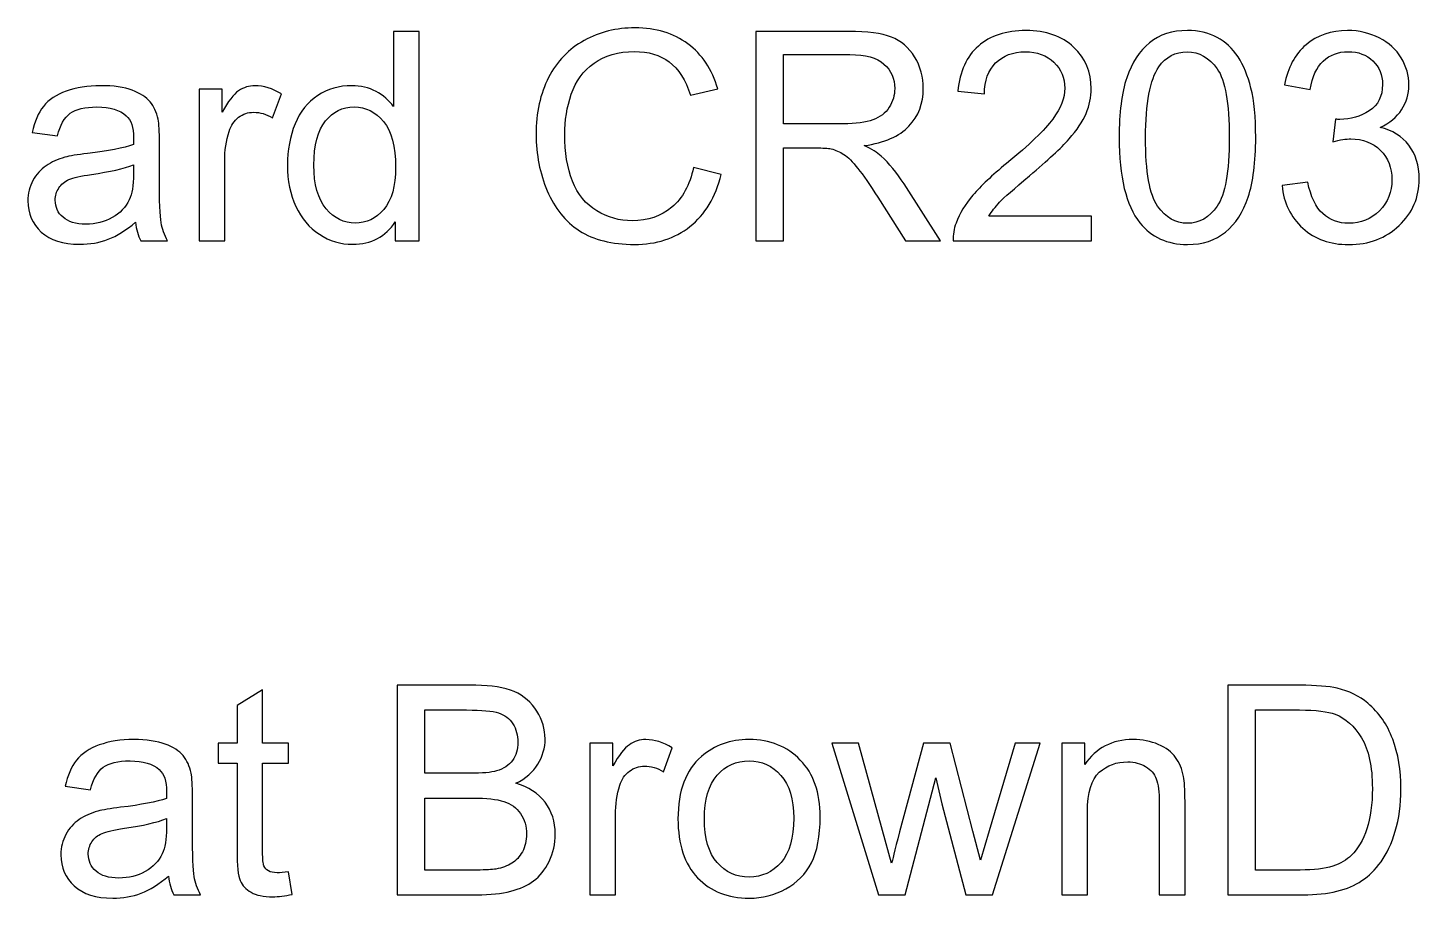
# Model space of a CAD drawing. Header units: centimetres. Extents: x -24.8 to 34.2, y -10 to 25.5.
# Drawn here: x 2.757 to 6.783, y 5.927 to 8.445 of the extents above; entities that cross this region are included whole.
import ezdxf

# ---------------------------------------------------------------- set-up
doc = ezdxf.new("R2010")
doc.units = ezdxf.units.CM
doc.header["$MEASUREMENT"] = 0
doc.layers.add('Layer 1', color=7, linetype='Continuous')

msp = doc.modelspace()

# ---------------------------------------------------------------- linework, layer by layer
at = {"layer": 'Layer 1', "color": 250}
for points, knots in [([(3.82016, 7.82877), (3.82016, 7.82877), (3.82016, 7.88423), (3.82016, 7.88423), (3.82016, 7.88423), (3.79236, 7.84062), (3.75144, 7.81889), (3.69739, 7.81889), (3.69739, 7.81889), (3.6624, 7.81889), (3.63023, 7.82849), (3.60087, 7.84782), (3.60087, 7.84782), (3.57152, 7.86701), (3.54881, 7.89396), (3.53258, 7.92868), (3.53258, 7.92868), (3.51649, 7.96325), (3.50845, 8.0029), (3.50845, 8.04791), (3.50845, 8.04791), (3.50845, 8.09166), (3.51579, 8.13145), (3.53032, 8.16715), (3.53032, 8.16715), (3.545, 8.20285), (3.56687, 8.23023), (3.59608, 8.24914), (3.59608, 8.24914), (3.62529, 8.26819), (3.65802, 8.27778), (3.69415, 8.27778), (3.69415, 8.27778), (3.72054, 8.27778), (3.7441, 8.27214), (3.7647, 8.26099), (3.7647, 8.26099), (3.78545, 8.24984), (3.80224, 8.23531), (3.81522, 8.21739), (3.81522, 8.21739), (3.81522, 8.21739), (3.81522, 8.43484), (3.81522, 8.43484), (3.81522, 8.43484), (3.81522, 8.43484), (3.88916, 8.43484), (3.88916, 8.43484), (3.88916, 8.43484), (3.88916, 8.43484), (3.88916, 7.82877), (3.88916, 7.82877), (3.88916, 7.82877), (3.88916, 7.82877), (3.82016, 7.82877), (3.82016, 7.82877)], [0, 0, 0, 0, 0.0714286, 0.0714286, 0.0714286, 0.0714286, 0.1428571, 0.1428571, 0.1428571, 0.1428571, 0.2142857, 0.2142857, 0.2142857, 0.2142857, 0.2857143, 0.2857143, 0.2857143, 0.2857143, 0.3571429, 0.3571429, 0.3571429, 0.3571429, 0.4285714, 0.4285714, 0.4285714, 0.4285714, 0.5, 0.5, 0.5, 0.5, 0.5714286, 0.5714286, 0.5714286, 0.5714286, 0.6428571, 0.6428571, 0.6428571, 0.6428571, 0.7142857, 0.7142857, 0.7142857, 0.7142857, 0.7857143, 0.7857143, 0.7857143, 0.7857143, 0.8571429, 0.8571429, 0.8571429, 0.8571429, 0.9285714, 0.9285714, 0.9285714, 0.9285714, 1, 1, 1, 1]), ([(4.68332, 8.04128), (4.68332, 8.04128), (4.76362, 8.02096), (4.76362, 8.02096), (4.76362, 8.02096), (4.74682, 7.9552), (4.71649, 7.90497), (4.67288, 7.87026), (4.67288, 7.87026), (4.62914, 7.83568), (4.5758, 7.81847), (4.51258, 7.81847), (4.51258, 7.81847), (4.44725, 7.81847), (4.39419, 7.83173), (4.35327, 7.85826), (4.35327, 7.85826), (4.31235, 7.88493), (4.28116, 7.92345), (4.25985, 7.97383), (4.25985, 7.97383), (4.23855, 8.02435), (4.22782, 8.07853), (4.22782, 8.13639), (4.22782, 8.13639), (4.22782, 8.19947), (4.23982, 8.2545), (4.26395, 8.30149), (4.26395, 8.30149), (4.28808, 8.34848), (4.32237, 8.38418), (4.36696, 8.40859), (4.36696, 8.40859), (4.41141, 8.433), (4.46037, 8.44514), (4.51385, 8.44514), (4.51385, 8.44514), (4.57453, 8.44514), (4.62547, 8.42976), (4.66682, 8.39885), (4.66682, 8.39885), (4.70816, 8.36795), (4.73695, 8.32463), (4.75317, 8.26861), (4.75317, 8.26861), (4.75317, 8.26861), (4.67429, 8.24998), (4.67429, 8.24998), (4.67429, 8.24998), (4.66018, 8.29415), (4.63986, 8.32618), (4.61305, 8.34636), (4.61305, 8.34636), (4.58638, 8.36654), (4.5528, 8.37656), (4.51216, 8.37656), (4.51216, 8.37656), (4.46559, 8.37656), (4.42679, 8.36541), (4.39546, 8.34312), (4.39546, 8.34312), (4.36413, 8.32068), (4.34212, 8.29076), (4.32956, 8.25309), (4.32956, 8.25309), (4.31686, 8.21555), (4.31051, 8.17675), (4.31051, 8.13681), (4.31051, 8.13681), (4.31051, 8.08517), (4.31799, 8.04029), (4.33295, 8.00177), (4.33295, 8.00177), (4.34805, 7.96339), (4.37133, 7.9346), (4.40308, 7.91555), (4.40308, 7.91555), (4.43483, 7.8965), (4.46912, 7.88705), (4.50609, 7.88705), (4.50609, 7.88705), (4.55096, 7.88705), (4.58892, 7.90003), (4.62011, 7.92585), (4.62011, 7.92585), (4.65129, 7.95182), (4.67232, 7.99034), (4.68332, 8.04128)], [0, 0, 0, 0, 0.0454545, 0.0454545, 0.0454545, 0.0454545, 0.0909091, 0.0909091, 0.0909091, 0.0909091, 0.1363636, 0.1363636, 0.1363636, 0.1363636, 0.1818182, 0.1818182, 0.1818182, 0.1818182, 0.2272727, 0.2272727, 0.2272727, 0.2272727, 0.2727273, 0.2727273, 0.2727273, 0.2727273, 0.3181818, 0.3181818, 0.3181818, 0.3181818, 0.3636364, 0.3636364, 0.3636364, 0.3636364, 0.4090909, 0.4090909, 0.4090909, 0.4090909, 0.4545455, 0.4545455, 0.4545455, 0.4545455, 0.5, 0.5, 0.5, 0.5, 0.5454545, 0.5454545, 0.5454545, 0.5454545, 0.5909091, 0.5909091, 0.5909091, 0.5909091, 0.6363636, 0.6363636, 0.6363636, 0.6363636, 0.6818182, 0.6818182, 0.6818182, 0.6818182, 0.7272727, 0.7272727, 0.7272727, 0.7272727, 0.7727273, 0.7727273, 0.7727273, 0.7727273, 0.8181818, 0.8181818, 0.8181818, 0.8181818, 0.8636364, 0.8636364, 0.8636364, 0.8636364, 0.9090909, 0.9090909, 0.9090909, 0.9090909, 0.9545455, 0.9545455, 0.9545455, 0.9545455, 1, 1, 1, 1]), ([(4.86366, 7.82877), (4.86366, 7.82877), (4.86366, 8.43484), (4.86366, 8.43484), (4.86366, 8.43484), (4.86366, 8.43484), (5.13234, 8.43484), (5.13234, 8.43484), (5.13234, 8.43484), (5.18638, 8.43484), (5.22745, 8.42933), (5.25553, 8.41847), (5.25553, 8.41847), (5.28361, 8.4076), (5.30604, 8.38841), (5.32298, 8.3609), (5.32298, 8.3609), (5.33977, 8.33324), (5.34809, 8.30276), (5.34809, 8.26946), (5.34809, 8.26946), (5.34809, 8.22642), (5.33427, 8.19029), (5.30633, 8.1608), (5.30633, 8.1608), (5.27853, 8.13131), (5.23549, 8.11254), (5.17735, 8.1045), (5.17735, 8.1045), (5.19866, 8.09434), (5.21475, 8.08432), (5.22575, 8.0743), (5.22575, 8.0743), (5.24918, 8.05285), (5.27133, 8.0259), (5.29236, 7.99373), (5.29236, 7.99373), (5.29236, 7.99373), (5.39777, 7.82877), (5.39777, 7.82877), (5.39777, 7.82877), (5.39777, 7.82877), (5.29687, 7.82877), (5.29687, 7.82877), (5.29687, 7.82877), (5.29687, 7.82877), (5.21672, 7.95492), (5.21672, 7.95492), (5.21672, 7.95492), (5.1933, 7.99119), (5.17396, 8.01913), (5.15872, 8.03832), (5.15872, 8.03832), (5.14363, 8.05765), (5.13008, 8.0712), (5.11809, 8.07882), (5.11809, 8.07882), (5.10609, 8.08658), (5.09396, 8.09194), (5.08154, 8.09504), (5.08154, 8.09504), (5.07237, 8.09688), (5.05755, 8.09787), (5.03681, 8.09787), (5.03681, 8.09787), (5.03681, 8.09787), (4.94381, 8.09787), (4.94381, 8.09787), (4.94381, 8.09787), (4.94381, 8.09787), (4.94381, 7.82877), (4.94381, 7.82877), (4.94381, 7.82877), (4.94381, 7.82877), (4.86366, 7.82877), (4.86366, 7.82877)], [0, 0, 0, 0, 0.0526316, 0.0526316, 0.0526316, 0.0526316, 0.1052632, 0.1052632, 0.1052632, 0.1052632, 0.1578947, 0.1578947, 0.1578947, 0.1578947, 0.2105263, 0.2105263, 0.2105263, 0.2105263, 0.2631579, 0.2631579, 0.2631579, 0.2631579, 0.3157895, 0.3157895, 0.3157895, 0.3157895, 0.3684211, 0.3684211, 0.3684211, 0.3684211, 0.4210526, 0.4210526, 0.4210526, 0.4210526, 0.4736842, 0.4736842, 0.4736842, 0.4736842, 0.5263158, 0.5263158, 0.5263158, 0.5263158, 0.5789474, 0.5789474, 0.5789474, 0.5789474, 0.6315789, 0.6315789, 0.6315789, 0.6315789, 0.6842105, 0.6842105, 0.6842105, 0.6842105, 0.7368421, 0.7368421, 0.7368421, 0.7368421, 0.7894737, 0.7894737, 0.7894737, 0.7894737, 0.8421053, 0.8421053, 0.8421053, 0.8421053, 0.8947368, 0.8947368, 0.8947368, 0.8947368, 0.9473684, 0.9473684, 0.9473684, 0.9473684, 1, 1, 1, 1]), ([(5.83478, 7.90031), (5.83478, 7.90031), (5.83478, 7.82877), (5.83478, 7.82877), (5.83478, 7.82877), (5.83478, 7.82877), (5.43417, 7.82877), (5.43417, 7.82877), (5.43417, 7.82877), (5.43361, 7.84669), (5.43643, 7.86391), (5.44278, 7.88042), (5.44278, 7.88042), (5.45294, 7.90779), (5.46931, 7.9346), (5.49174, 7.96113), (5.49174, 7.96113), (5.51432, 7.98752), (5.54678, 8.01814), (5.58911, 8.05285), (5.58911, 8.05285), (5.65501, 8.1069), (5.6996, 8.14965), (5.72274, 8.18126), (5.72274, 8.18126), (5.74588, 8.21273), (5.75746, 8.24265), (5.75746, 8.27073), (5.75746, 8.27073), (5.75746, 8.30022), (5.74687, 8.32505), (5.72585, 8.34537), (5.72585, 8.34537), (5.70468, 8.36555), (5.67716, 8.37571), (5.6433, 8.37571), (5.6433, 8.37571), (5.60746, 8.37571), (5.57881, 8.36499), (5.55736, 8.3434), (5.55736, 8.3434), (5.53577, 8.32195), (5.52491, 8.29218), (5.52462, 8.25422), (5.52462, 8.25422), (5.52462, 8.25422), (5.44814, 8.26198), (5.44814, 8.26198), (5.44814, 8.26198), (5.45336, 8.31913), (5.47312, 8.36259), (5.50727, 8.3925), (5.50727, 8.3925), (5.54142, 8.42242), (5.58742, 8.43738), (5.64499, 8.43738), (5.64499, 8.43738), (5.70313, 8.43738), (5.74913, 8.42115), (5.783, 8.38898), (5.783, 8.38898), (5.817, 8.35666), (5.83394, 8.31673), (5.83394, 8.26903), (5.83394, 8.26903), (5.83394, 8.24476), (5.829, 8.22091), (5.81898, 8.19749), (5.81898, 8.19749), (5.8091, 8.17407), (5.79259, 8.14937), (5.76959, 8.12355), (5.76959, 8.12355), (5.74659, 8.09758), (5.70835, 8.06202), (5.65487, 8.01687), (5.65487, 8.01687), (5.61028, 7.97933), (5.58163, 7.95393), (5.56893, 7.94053), (5.56893, 7.94053), (5.55623, 7.92726), (5.54579, 7.91386), (5.53746, 7.90031), (5.53746, 7.90031), (5.53746, 7.90031), (5.83478, 7.90031), (5.83478, 7.90031)], [0, 0, 0, 0, 0.0454545, 0.0454545, 0.0454545, 0.0454545, 0.0909091, 0.0909091, 0.0909091, 0.0909091, 0.1363636, 0.1363636, 0.1363636, 0.1363636, 0.1818182, 0.1818182, 0.1818182, 0.1818182, 0.2272727, 0.2272727, 0.2272727, 0.2272727, 0.2727273, 0.2727273, 0.2727273, 0.2727273, 0.3181818, 0.3181818, 0.3181818, 0.3181818, 0.3636364, 0.3636364, 0.3636364, 0.3636364, 0.4090909, 0.4090909, 0.4090909, 0.4090909, 0.4545455, 0.4545455, 0.4545455, 0.4545455, 0.5, 0.5, 0.5, 0.5, 0.5454545, 0.5454545, 0.5454545, 0.5454545, 0.5909091, 0.5909091, 0.5909091, 0.5909091, 0.6363636, 0.6363636, 0.6363636, 0.6363636, 0.6818182, 0.6818182, 0.6818182, 0.6818182, 0.7272727, 0.7272727, 0.7272727, 0.7272727, 0.7727273, 0.7727273, 0.7727273, 0.7727273, 0.8181818, 0.8181818, 0.8181818, 0.8181818, 0.8636364, 0.8636364, 0.8636364, 0.8636364, 0.9090909, 0.9090909, 0.9090909, 0.9090909, 0.9545455, 0.9545455, 0.9545455, 0.9545455, 1, 1, 1, 1]), ([(5.91451, 8.12764), (5.91451, 8.19932), (5.92184, 8.25704), (5.93666, 8.30064), (5.93666, 8.30064), (5.95134, 8.34439), (5.97335, 8.37811), (6.00242, 8.40182), (6.00242, 8.40182), (6.03149, 8.42552), (6.06803, 8.43738), (6.11206, 8.43738), (6.11206, 8.43738), (6.14466, 8.43738), (6.17316, 8.43075), (6.19771, 8.41762), (6.19771, 8.41762), (6.22227, 8.40464), (6.24245, 8.38573), (6.25853, 8.36104), (6.25853, 8.36104), (6.27448, 8.33634), (6.28704, 8.30629), (6.29607, 8.27087), (6.29607, 8.27087), (6.30524, 8.23545), (6.30976, 8.18775), (6.30976, 8.12764), (6.30976, 8.12764), (6.30976, 8.05652), (6.30242, 7.99923), (6.28788, 7.95549), (6.28788, 7.95549), (6.27321, 7.91174), (6.25134, 7.87802), (6.22227, 7.85417), (6.22227, 7.85417), (6.1932, 7.83032), (6.15651, 7.81847), (6.11206, 7.81847), (6.11206, 7.81847), (6.05364, 7.81847), (6.00778, 7.83935), (5.97448, 7.88126), (5.97448, 7.88126), (5.93454, 7.93164), (5.91451, 8.01391), (5.91451, 8.12764)], [0, 0, 0, 0, 0.0833333, 0.0833333, 0.0833333, 0.0833333, 0.1666667, 0.1666667, 0.1666667, 0.1666667, 0.25, 0.25, 0.25, 0.25, 0.3333333, 0.3333333, 0.3333333, 0.3333333, 0.4166667, 0.4166667, 0.4166667, 0.4166667, 0.5, 0.5, 0.5, 0.5, 0.5833333, 0.5833333, 0.5833333, 0.5833333, 0.6666667, 0.6666667, 0.6666667, 0.6666667, 0.75, 0.75, 0.75, 0.75, 0.8333333, 0.8333333, 0.8333333, 0.8333333, 0.9166667, 0.9166667, 0.9166667, 0.9166667, 1, 1, 1, 1]), ([(6.38581, 7.98879), (6.38581, 7.98879), (6.46017, 7.99867), (6.46017, 7.99867), (6.46017, 7.99867), (6.46878, 7.95647), (6.48332, 7.92614), (6.50378, 7.90751), (6.50378, 7.90751), (6.52438, 7.88888), (6.54936, 7.87957), (6.57885, 7.87957), (6.57885, 7.87957), (6.61384, 7.87957), (6.64348, 7.89171), (6.66761, 7.91598), (6.66761, 7.91598), (6.6916, 7.94025), (6.70373, 7.9703), (6.70373, 8.00615), (6.70373, 8.00615), (6.70373, 8.04029), (6.69258, 8.06852), (6.67029, 8.09067), (6.67029, 8.09067), (6.64785, 8.11282), (6.61949, 8.12397), (6.58506, 8.12397), (6.58506, 8.12397), (6.57095, 8.12397), (6.55345, 8.12115), (6.53256, 8.11565), (6.53256, 8.11565), (6.53256, 8.11565), (6.54089, 8.18098), (6.54089, 8.18098), (6.54089, 8.18098), (6.54583, 8.18042), (6.54978, 8.18013), (6.55288, 8.18013), (6.55288, 8.18013), (6.58449, 8.18013), (6.613, 8.18846), (6.6384, 8.20497), (6.6384, 8.20497), (6.6638, 8.22148), (6.6765, 8.24702), (6.6765, 8.28145), (6.6765, 8.28145), (6.6765, 8.30869), (6.66718, 8.3314), (6.6487, 8.34918), (6.6487, 8.34918), (6.63021, 8.3671), (6.60636, 8.37614), (6.57715, 8.37614), (6.57715, 8.37614), (6.54823, 8.37614), (6.5241, 8.36696), (6.50491, 8.3489), (6.50491, 8.3489), (6.48557, 8.3307), (6.47316, 8.30332), (6.46765, 8.26692), (6.46765, 8.26692), (6.46765, 8.26692), (6.39329, 8.28018), (6.39329, 8.28018), (6.39329, 8.28018), (6.40232, 8.33013), (6.42306, 8.3688), (6.45524, 8.39617), (6.45524, 8.39617), (6.48755, 8.42355), (6.52763, 8.43738), (6.5756, 8.43738), (6.5756, 8.43738), (6.60862, 8.43738), (6.6391, 8.43018), (6.6669, 8.41607), (6.6669, 8.41607), (6.6947, 8.40182), (6.71601, 8.38249), (6.73082, 8.35793), (6.73082, 8.35793), (6.7455, 8.33338), (6.75298, 8.30742), (6.75298, 8.27976), (6.75298, 8.27976), (6.75298, 8.25365), (6.74592, 8.2298), (6.73181, 8.20821), (6.73181, 8.20821), (6.7177, 8.18677), (6.69696, 8.16969), (6.66944, 8.15699), (6.66944, 8.15699), (6.70528, 8.14881), (6.73308, 8.13159), (6.75298, 8.10549), (6.75298, 8.10549), (6.77273, 8.07952), (6.78261, 8.04693), (6.78261, 8.00784), (6.78261, 8.00784), (6.78261, 7.95492), (6.76342, 7.91005), (6.72476, 7.87322), (6.72476, 7.87322), (6.68623, 7.83639), (6.63741, 7.81805), (6.57842, 7.81805), (6.57842, 7.81805), (6.52523, 7.81805), (6.48106, 7.83385), (6.44592, 7.8656), (6.44592, 7.8656), (6.41079, 7.89721), (6.39075, 7.93827), (6.38581, 7.98879)], [0, 0, 0, 0, 0.0333333, 0.0333333, 0.0333333, 0.0333333, 0.0666667, 0.0666667, 0.0666667, 0.0666667, 0.1, 0.1, 0.1, 0.1, 0.1333333, 0.1333333, 0.1333333, 0.1333333, 0.1666667, 0.1666667, 0.1666667, 0.1666667, 0.2, 0.2, 0.2, 0.2, 0.2333333, 0.2333333, 0.2333333, 0.2333333, 0.2666667, 0.2666667, 0.2666667, 0.2666667, 0.3, 0.3, 0.3, 0.3, 0.3333333, 0.3333333, 0.3333333, 0.3333333, 0.3666667, 0.3666667, 0.3666667, 0.3666667, 0.4, 0.4, 0.4, 0.4, 0.4333333, 0.4333333, 0.4333333, 0.4333333, 0.4666667, 0.4666667, 0.4666667, 0.4666667, 0.5, 0.5, 0.5, 0.5, 0.5333333, 0.5333333, 0.5333333, 0.5333333, 0.5666667, 0.5666667, 0.5666667, 0.5666667, 0.6, 0.6, 0.6, 0.6, 0.6333333, 0.6333333, 0.6333333, 0.6333333, 0.6666667, 0.6666667, 0.6666667, 0.6666667, 0.7, 0.7, 0.7, 0.7, 0.7333333, 0.7333333, 0.7333333, 0.7333333, 0.7666667, 0.7666667, 0.7666667, 0.7666667, 0.8, 0.8, 0.8, 0.8, 0.8333333, 0.8333333, 0.8333333, 0.8333333, 0.8666667, 0.8666667, 0.8666667, 0.8666667, 0.9, 0.9, 0.9, 0.9, 0.9333333, 0.9333333, 0.9333333, 0.9333333, 0.9666667, 0.9666667, 0.9666667, 0.9666667, 1, 1, 1, 1]), ([(5.99099, 8.12764), (5.99099, 8.02816), (6.0027, 7.96198), (6.02598, 7.92896), (6.02598, 7.92896), (6.04927, 7.89608), (6.07791, 7.87957), (6.11206, 7.87957), (6.11206, 7.87957), (6.14635, 7.87957), (6.175, 7.89622), (6.19828, 7.92924), (6.19828, 7.92924), (6.22156, 7.96226), (6.23327, 8.02844), (6.23327, 8.12764), (6.23327, 8.12764), (6.23327, 8.22741), (6.22156, 8.29373), (6.19828, 8.32646), (6.19828, 8.32646), (6.175, 8.35934), (6.14607, 8.37571), (6.11135, 8.37571), (6.11135, 8.37571), (6.07707, 8.37571), (6.04983, 8.36118), (6.02937, 8.33225), (6.02937, 8.33225), (6.00383, 8.29542), (5.99099, 8.22712), (5.99099, 8.12764)], [0, 0, 0, 0, 0.125, 0.125, 0.125, 0.125, 0.25, 0.25, 0.25, 0.25, 0.375, 0.375, 0.375, 0.375, 0.5, 0.5, 0.5, 0.5, 0.625, 0.625, 0.625, 0.625, 0.75, 0.75, 0.75, 0.75, 0.875, 0.875, 0.875, 0.875, 1, 1, 1, 1]), ([(4.94381, 8.16729), (4.94381, 8.16729), (5.11625, 8.16729), (5.11625, 8.16729), (5.11625, 8.16729), (5.1528, 8.16729), (5.18158, 8.1711), (5.20219, 8.17872), (5.20219, 8.17872), (5.22293, 8.18634), (5.23859, 8.19848), (5.24932, 8.21513), (5.24932, 8.21513), (5.26004, 8.23178), (5.2654, 8.24984), (5.2654, 8.26946), (5.2654, 8.26946), (5.2654, 8.2981), (5.2551, 8.32167), (5.23422, 8.34015), (5.23422, 8.34015), (5.21348, 8.35864), (5.1806, 8.36781), (5.13558, 8.36781), (5.13558, 8.36781), (5.13558, 8.36781), (4.94381, 8.36781), (4.94381, 8.36781), (4.94381, 8.36781), (4.94381, 8.36781), (4.94381, 8.16729), (4.94381, 8.16729)], [0, 0, 0, 0, 0.125, 0.125, 0.125, 0.125, 0.25, 0.25, 0.25, 0.25, 0.375, 0.375, 0.375, 0.375, 0.5, 0.5, 0.5, 0.5, 0.625, 0.625, 0.625, 0.625, 0.75, 0.75, 0.75, 0.75, 0.875, 0.875, 0.875, 0.875, 1, 1, 1, 1]), ([(3.06903, 7.88296), (3.04138, 7.85953), (3.01485, 7.84302), (2.98945, 7.83329), (2.98945, 7.83329), (2.96391, 7.82369), (2.93653, 7.81889), (2.90732, 7.81889), (2.90732, 7.81889), (2.85906, 7.81889), (2.82209, 7.8306), (2.79613, 7.85417), (2.79613, 7.85417), (2.7703, 7.87774), (2.75732, 7.90793), (2.75732, 7.94448), (2.75732, 7.94448), (2.75732, 7.96607), (2.76212, 7.98568), (2.772, 8.00346), (2.772, 8.00346), (2.78173, 8.02124), (2.79457, 8.0355), (2.81038, 8.04622), (2.81038, 8.04622), (2.82632, 8.05694), (2.8441, 8.06513), (2.864, 8.07063), (2.864, 8.07063), (2.87853, 8.07444), (2.90055, 8.07825), (2.93004, 8.08178), (2.93004, 8.08178), (2.99015, 8.08898), (3.03446, 8.09744), (3.06282, 8.10746), (3.06282, 8.10746), (3.06311, 8.11762), (3.06325, 8.12411), (3.06325, 8.12679), (3.06325, 8.12679), (3.06325, 8.15713), (3.05619, 8.17858), (3.04208, 8.19086), (3.04208, 8.19086), (3.02317, 8.20779), (2.99481, 8.21612), (2.95741, 8.21612), (2.95741, 8.21612), (2.92242, 8.21612), (2.8966, 8.21005), (2.8798, 8.19777), (2.8798, 8.19777), (2.86315, 8.1855), (2.85088, 8.16377), (2.84283, 8.13258), (2.84283, 8.13258), (2.84283, 8.13258), (2.77016, 8.1426), (2.77016, 8.1426), (2.77016, 8.1426), (2.77679, 8.17364), (2.78766, 8.1989), (2.80276, 8.21795), (2.80276, 8.21795), (2.81786, 8.23714), (2.83987, 8.25196), (2.86852, 8.26226), (2.86852, 8.26226), (2.89716, 8.27256), (2.93032, 8.27778), (2.96814, 8.27778), (2.96814, 8.27778), (3.00567, 8.27778), (3.03601, 8.27327), (3.05944, 8.26452), (3.05944, 8.26452), (3.08286, 8.25563), (3.10008, 8.24462), (3.11122, 8.23122), (3.11122, 8.23122), (3.12223, 8.21781), (3.12985, 8.20102), (3.13437, 8.18056), (3.13437, 8.18056), (3.13677, 8.16786), (3.13804, 8.145), (3.13804, 8.11198), (3.13804, 8.11198), (3.13804, 8.11198), (3.13804, 8.01278), (3.13804, 8.01278), (3.13804, 8.01278), (3.13804, 7.94349), (3.13959, 7.89975), (3.14283, 7.88155), (3.14283, 7.88155), (3.14594, 7.8632), (3.15229, 7.84556), (3.1616, 7.82877), (3.1616, 7.82877), (3.1616, 7.82877), (3.08385, 7.82877), (3.08385, 7.82877), (3.08385, 7.82877), (3.07623, 7.84415), (3.07115, 7.86221), (3.06903, 7.88296)], [0, 0, 0, 0, 0.037037, 0.037037, 0.037037, 0.037037, 0.0740741, 0.0740741, 0.0740741, 0.0740741, 0.1111111, 0.1111111, 0.1111111, 0.1111111, 0.1481481, 0.1481481, 0.1481481, 0.1481481, 0.1851852, 0.1851852, 0.1851852, 0.1851852, 0.2222222, 0.2222222, 0.2222222, 0.2222222, 0.2592593, 0.2592593, 0.2592593, 0.2592593, 0.2962963, 0.2962963, 0.2962963, 0.2962963, 0.3333333, 0.3333333, 0.3333333, 0.3333333, 0.3703704, 0.3703704, 0.3703704, 0.3703704, 0.4074074, 0.4074074, 0.4074074, 0.4074074, 0.4444444, 0.4444444, 0.4444444, 0.4444444, 0.4814815, 0.4814815, 0.4814815, 0.4814815, 0.5185185, 0.5185185, 0.5185185, 0.5185185, 0.5555556, 0.5555556, 0.5555556, 0.5555556, 0.5925926, 0.5925926, 0.5925926, 0.5925926, 0.6296296, 0.6296296, 0.6296296, 0.6296296, 0.6666667, 0.6666667, 0.6666667, 0.6666667, 0.7037037, 0.7037037, 0.7037037, 0.7037037, 0.7407407, 0.7407407, 0.7407407, 0.7407407, 0.7777778, 0.7777778, 0.7777778, 0.7777778, 0.8148148, 0.8148148, 0.8148148, 0.8148148, 0.8518519, 0.8518519, 0.8518519, 0.8518519, 0.8888889, 0.8888889, 0.8888889, 0.8888889, 0.9259259, 0.9259259, 0.9259259, 0.9259259, 0.962963, 0.962963, 0.962963, 0.962963, 1, 1, 1, 1]), ([(3.25261, 7.82877), (3.25261, 7.82877), (3.25261, 8.26776), (3.25261, 8.26776), (3.25261, 8.26776), (3.25261, 8.26776), (3.3195, 8.26776), (3.3195, 8.26776), (3.3195, 8.26776), (3.3195, 8.26776), (3.3195, 8.2013), (3.3195, 8.2013), (3.3195, 8.2013), (3.33657, 8.23234), (3.35238, 8.25295), (3.36691, 8.26282), (3.36691, 8.26282), (3.38131, 8.2727), (3.39725, 8.27778), (3.41461, 8.27778), (3.41461, 8.27778), (3.43972, 8.27778), (3.46512, 8.26974), (3.49109, 8.25379), (3.49109, 8.25379), (3.49109, 8.25379), (3.46541, 8.18465), (3.46541, 8.18465), (3.46541, 8.18465), (3.44734, 8.19551), (3.42914, 8.20088), (3.41094, 8.20088), (3.41094, 8.20088), (3.39457, 8.20088), (3.38004, 8.19594), (3.36705, 8.1862), (3.36705, 8.1862), (3.35407, 8.17632), (3.3449, 8.16278), (3.3394, 8.14542), (3.3394, 8.14542), (3.33107, 8.11903), (3.32698, 8.09011), (3.32698, 8.05864), (3.32698, 8.05864), (3.32698, 8.05864), (3.32698, 7.82877), (3.32698, 7.82877), (3.32698, 7.82877), (3.32698, 7.82877), (3.25261, 7.82877), (3.25261, 7.82877)], [0, 0, 0, 0, 0.0769231, 0.0769231, 0.0769231, 0.0769231, 0.1538462, 0.1538462, 0.1538462, 0.1538462, 0.2307692, 0.2307692, 0.2307692, 0.2307692, 0.3076923, 0.3076923, 0.3076923, 0.3076923, 0.3846154, 0.3846154, 0.3846154, 0.3846154, 0.4615385, 0.4615385, 0.4615385, 0.4615385, 0.5384615, 0.5384615, 0.5384615, 0.5384615, 0.6153846, 0.6153846, 0.6153846, 0.6153846, 0.6923077, 0.6923077, 0.6923077, 0.6923077, 0.7692308, 0.7692308, 0.7692308, 0.7692308, 0.8461538, 0.8461538, 0.8461538, 0.8461538, 0.9230769, 0.9230769, 0.9230769, 0.9230769, 1, 1, 1, 1]), ([(3.58493, 8.04791), (3.58493, 7.99161), (3.59678, 7.94956), (3.62049, 7.92176), (3.62049, 7.92176), (3.6442, 7.89396), (3.67214, 7.87999), (3.70445, 7.87999), (3.70445, 7.87999), (3.7369, 7.87999), (3.76456, 7.8934), (3.78728, 7.91993), (3.78728, 7.91993), (3.81, 7.94646), (3.82143, 7.9871), (3.82143, 8.0417), (3.82143, 8.0417), (3.82143, 8.10182), (3.80986, 8.14584), (3.78672, 8.17393), (3.78672, 8.17393), (3.76357, 8.20215), (3.73507, 8.21612), (3.70106, 8.21612), (3.70106, 8.21612), (3.66804, 8.21612), (3.64039, 8.20257), (3.61823, 8.17562), (3.61823, 8.17562), (3.59608, 8.14867), (3.58493, 8.10605), (3.58493, 8.04791)], [0, 0, 0, 0, 0.125, 0.125, 0.125, 0.125, 0.25, 0.25, 0.25, 0.25, 0.375, 0.375, 0.375, 0.375, 0.5, 0.5, 0.5, 0.5, 0.625, 0.625, 0.625, 0.625, 0.75, 0.75, 0.75, 0.75, 0.875, 0.875, 0.875, 0.875, 1, 1, 1, 1]), ([(3.06282, 8.04918), (3.03573, 8.03804), (2.99523, 8.02872), (2.94133, 8.02096), (2.94133, 8.02096), (2.91071, 8.01659), (2.88898, 8.01165), (2.87642, 8.00615), (2.87642, 8.00615), (2.86372, 8.00064), (2.85384, 7.9926), (2.84707, 7.98187), (2.84707, 7.98187), (2.84015, 7.97129), (2.83662, 7.95958), (2.83662, 7.9466), (2.83662, 7.9466), (2.83662, 7.9267), (2.84424, 7.91019), (2.8592, 7.89693), (2.8592, 7.89693), (2.87416, 7.8838), (2.89617, 7.87717), (2.9251, 7.87717), (2.9251, 7.87717), (2.95375, 7.87717), (2.97929, 7.88338), (3.00158, 7.89594), (3.00158, 7.89594), (3.02388, 7.9085), (3.04039, 7.92571), (3.05083, 7.94744), (3.05083, 7.94744), (3.05887, 7.96424), (3.06282, 7.98907), (3.06282, 8.02181), (3.06282, 8.02181), (3.06282, 8.02181), (3.06282, 8.04918), (3.06282, 8.04918)], [0, 0, 0, 0, 0.1, 0.1, 0.1, 0.1, 0.2, 0.2, 0.2, 0.2, 0.3, 0.3, 0.3, 0.3, 0.4, 0.4, 0.4, 0.4, 0.5, 0.5, 0.5, 0.5, 0.6, 0.6, 0.6, 0.6, 0.7, 0.7, 0.7, 0.7, 0.8, 0.8, 0.8, 0.8, 0.9, 0.9, 0.9, 0.9, 1, 1, 1, 1]), ([(3.5114, 6.00365), (3.5114, 6.00365), (3.52212, 5.9379), (3.52212, 5.9379), (3.52212, 5.9379), (3.50124, 5.93352), (3.48247, 5.93126), (3.46596, 5.93126), (3.46596, 5.93126), (3.43887, 5.93126), (3.41798, 5.9355), (3.40302, 5.94411), (3.40302, 5.94411), (3.38821, 5.95257), (3.37777, 5.96386), (3.3717, 5.97783), (3.3717, 5.97783), (3.36563, 5.99166), (3.36253, 6.02101), (3.36253, 6.0656), (3.36253, 6.0656), (3.36253, 6.0656), (3.36253, 6.31819), (3.36253, 6.31819), (3.36253, 6.31819), (3.36253, 6.31819), (3.30792, 6.31819), (3.30792, 6.31819), (3.30792, 6.31819), (3.30792, 6.31819), (3.30792, 6.37604), (3.30792, 6.37604), (3.30792, 6.37604), (3.30792, 6.37604), (3.36253, 6.37604), (3.36253, 6.37604), (3.36253, 6.37604), (3.36253, 6.37604), (3.36253, 6.48484), (3.36253, 6.48484), (3.36253, 6.48484), (3.36253, 6.48484), (3.43661, 6.52943), (3.43661, 6.52943), (3.43661, 6.52943), (3.43661, 6.52943), (3.43661, 6.37604), (3.43661, 6.37604), (3.43661, 6.37604), (3.43661, 6.37604), (3.5114, 6.37604), (3.5114, 6.37604), (3.5114, 6.37604), (3.5114, 6.37604), (3.5114, 6.31819), (3.5114, 6.31819), (3.5114, 6.31819), (3.5114, 6.31819), (3.43661, 6.31819), (3.43661, 6.31819), (3.43661, 6.31819), (3.43661, 6.31819), (3.43661, 6.06151), (3.43661, 6.06151), (3.43661, 6.06151), (3.43661, 6.0402), (3.43788, 6.02665), (3.44042, 6.02059), (3.44042, 6.02059), (3.4431, 6.01452), (3.44733, 6.00972), (3.45326, 6.00605), (3.45326, 6.00605), (3.45919, 6.00253), (3.46765, 6.00069), (3.47866, 6.00069), (3.47866, 6.00069), (3.48699, 6.00069), (3.49785, 6.00168), (3.5114, 6.00365)], [0, 0, 0, 0, 0.05, 0.05, 0.05, 0.05, 0.1, 0.1, 0.1, 0.1, 0.15, 0.15, 0.15, 0.15, 0.2, 0.2, 0.2, 0.2, 0.25, 0.25, 0.25, 0.25, 0.3, 0.3, 0.3, 0.3, 0.35, 0.35, 0.35, 0.35, 0.4, 0.4, 0.4, 0.4, 0.45, 0.45, 0.45, 0.45, 0.5, 0.5, 0.5, 0.5, 0.55, 0.55, 0.55, 0.55, 0.6, 0.6, 0.6, 0.6, 0.65, 0.65, 0.65, 0.65, 0.7, 0.7, 0.7, 0.7, 0.75, 0.75, 0.75, 0.75, 0.8, 0.8, 0.8, 0.8, 0.85, 0.85, 0.85, 0.85, 0.9, 0.9, 0.9, 0.9, 0.95, 0.95, 0.95, 0.95, 1, 1, 1, 1]), ([(3.82551, 5.93705), (3.82551, 5.93705), (3.82551, 6.54312), (3.82551, 6.54312), (3.82551, 6.54312), (3.82551, 6.54312), (4.05298, 6.54312), (4.05298, 6.54312), (4.05298, 6.54312), (4.09926, 6.54312), (4.13637, 6.53691), (4.16431, 6.52477), (4.16431, 6.52477), (4.19239, 6.5125), (4.21427, 6.49359), (4.23007, 6.46805), (4.23007, 6.46805), (4.24587, 6.44265), (4.25392, 6.41598), (4.25392, 6.38804), (4.25392, 6.38804), (4.25392, 6.36221), (4.24686, 6.3378), (4.23275, 6.31494), (4.23275, 6.31494), (4.21878, 6.29208), (4.19747, 6.2736), (4.16911, 6.25949), (4.16911, 6.25949), (4.2058, 6.24876), (4.23388, 6.23042), (4.25364, 6.20459), (4.25364, 6.20459), (4.27339, 6.17863), (4.28327, 6.14801), (4.28327, 6.11273), (4.28327, 6.11273), (4.28327, 6.08437), (4.2772, 6.05798), (4.26521, 6.03357), (4.26521, 6.03357), (4.25321, 6.00916), (4.2384, 5.99039), (4.22076, 5.97713), (4.22076, 5.97713), (4.20312, 5.96386), (4.18096, 5.95398), (4.15443, 5.94721), (4.15443, 5.94721), (4.12791, 5.94044), (4.09531, 5.93705), (4.05665, 5.93705), (4.05665, 5.93705), (4.05665, 5.93705), (3.82551, 5.93705), (3.82551, 5.93705)], [0, 0, 0, 0, 0.0714286, 0.0714286, 0.0714286, 0.0714286, 0.1428571, 0.1428571, 0.1428571, 0.1428571, 0.2142857, 0.2142857, 0.2142857, 0.2142857, 0.2857143, 0.2857143, 0.2857143, 0.2857143, 0.3571429, 0.3571429, 0.3571429, 0.3571429, 0.4285714, 0.4285714, 0.4285714, 0.4285714, 0.5, 0.5, 0.5, 0.5, 0.5714286, 0.5714286, 0.5714286, 0.5714286, 0.6428571, 0.6428571, 0.6428571, 0.6428571, 0.7142857, 0.7142857, 0.7142857, 0.7142857, 0.7857143, 0.7857143, 0.7857143, 0.7857143, 0.8571429, 0.8571429, 0.8571429, 0.8571429, 0.9285714, 0.9285714, 0.9285714, 0.9285714, 1, 1, 1, 1]), ([(6.22874, 5.93705), (6.22874, 5.93705), (6.22874, 6.54312), (6.22874, 6.54312), (6.22874, 6.54312), (6.22874, 6.54312), (6.43745, 6.54312), (6.43745, 6.54312), (6.43745, 6.54312), (6.48458, 6.54312), (6.52056, 6.54015), (6.54539, 6.53437), (6.54539, 6.53437), (6.58011, 6.52647), (6.60974, 6.51193), (6.63429, 6.49105), (6.63429, 6.49105), (6.66618, 6.46395), (6.69017, 6.42952), (6.70598, 6.38747), (6.70598, 6.38747), (6.72192, 6.34542), (6.72983, 6.29744), (6.72983, 6.2434), (6.72983, 6.2434), (6.72983, 6.1974), (6.72446, 6.15662), (6.7136, 6.12106), (6.7136, 6.12106), (6.70287, 6.0855), (6.68919, 6.05601), (6.67225, 6.03272), (6.67225, 6.03272), (6.65546, 6.00944), (6.63712, 5.9911), (6.61708, 5.97783), (6.61708, 5.97783), (6.59718, 5.96443), (6.57305, 5.95427), (6.54483, 5.94735), (6.54483, 5.94735), (6.51647, 5.94044), (6.48401, 5.93705), (6.44746, 5.93705), (6.44746, 5.93705), (6.44746, 5.93705), (6.22874, 5.93705), (6.22874, 5.93705)], [0, 0, 0, 0, 0.0833333, 0.0833333, 0.0833333, 0.0833333, 0.1666667, 0.1666667, 0.1666667, 0.1666667, 0.25, 0.25, 0.25, 0.25, 0.3333333, 0.3333333, 0.3333333, 0.3333333, 0.4166667, 0.4166667, 0.4166667, 0.4166667, 0.5, 0.5, 0.5, 0.5, 0.5833333, 0.5833333, 0.5833333, 0.5833333, 0.6666667, 0.6666667, 0.6666667, 0.6666667, 0.75, 0.75, 0.75, 0.75, 0.8333333, 0.8333333, 0.8333333, 0.8333333, 0.9166667, 0.9166667, 0.9166667, 0.9166667, 1, 1, 1, 1]), ([(3.9058, 6.28841), (3.9058, 6.28841), (4.03689, 6.28841), (4.03689, 6.28841), (4.03689, 6.28841), (4.07231, 6.28841), (4.09785, 6.29081), (4.11337, 6.29547), (4.11337, 6.29547), (4.13369, 6.30154), (4.14907, 6.31156), (4.15937, 6.32567), (4.15937, 6.32567), (4.16967, 6.33978), (4.1749, 6.35742), (4.1749, 6.37858), (4.1749, 6.37858), (4.1749, 6.39862), (4.1701, 6.4164), (4.1605, 6.43164), (4.1605, 6.43164), (4.15077, 6.44702), (4.13694, 6.45746), (4.11916, 6.46311), (4.11916, 6.46311), (4.10124, 6.46875), (4.07047, 6.47157), (4.02687, 6.47157), (4.02687, 6.47157), (4.02687, 6.47157), (3.9058, 6.47157), (3.9058, 6.47157), (3.9058, 6.47157), (3.9058, 6.47157), (3.9058, 6.28841), (3.9058, 6.28841)], [0, 0, 0, 0, 0.1111111, 0.1111111, 0.1111111, 0.1111111, 0.2222222, 0.2222222, 0.2222222, 0.2222222, 0.3333333, 0.3333333, 0.3333333, 0.3333333, 0.4444444, 0.4444444, 0.4444444, 0.4444444, 0.5555556, 0.5555556, 0.5555556, 0.5555556, 0.6666667, 0.6666667, 0.6666667, 0.6666667, 0.7777778, 0.7777778, 0.7777778, 0.7777778, 0.8888889, 0.8888889, 0.8888889, 0.8888889, 1, 1, 1, 1]), ([(6.30889, 6.00859), (6.30889, 6.00859), (6.43829, 6.00859), (6.43829, 6.00859), (6.43829, 6.00859), (6.47823, 6.00859), (6.50969, 6.01226), (6.53241, 6.01974), (6.53241, 6.01974), (6.55513, 6.02722), (6.57319, 6.03766), (6.58674, 6.05121), (6.58674, 6.05121), (6.60579, 6.07012), (6.62061, 6.0958), (6.63119, 6.12783), (6.63119, 6.12783), (6.64177, 6.16), (6.64714, 6.19881), (6.64714, 6.24467), (6.64714, 6.24467), (6.64714, 6.30803), (6.63669, 6.35671), (6.61595, 6.39072), (6.61595, 6.39072), (6.59507, 6.42487), (6.56981, 6.44759), (6.54003, 6.45916), (6.54003, 6.45916), (6.51858, 6.46748), (6.48387, 6.47157), (6.43632, 6.47157), (6.43632, 6.47157), (6.43632, 6.47157), (6.30889, 6.47157), (6.30889, 6.47157), (6.30889, 6.47157), (6.30889, 6.47157), (6.30889, 6.00859), (6.30889, 6.00859)], [0, 0, 0, 0, 0.1, 0.1, 0.1, 0.1, 0.2, 0.2, 0.2, 0.2, 0.3, 0.3, 0.3, 0.3, 0.4, 0.4, 0.4, 0.4, 0.5, 0.5, 0.5, 0.5, 0.6, 0.6, 0.6, 0.6, 0.7, 0.7, 0.7, 0.7, 0.8, 0.8, 0.8, 0.8, 0.9, 0.9, 0.9, 0.9, 1, 1, 1, 1]), ([(3.16455, 5.99124), (3.1369, 5.96781), (3.11037, 5.9513), (3.08497, 5.94157), (3.08497, 5.94157), (3.05943, 5.93197), (3.03205, 5.92717), (3.00284, 5.92717), (3.00284, 5.92717), (2.95458, 5.92717), (2.91761, 5.93888), (2.89165, 5.96245), (2.89165, 5.96245), (2.86582, 5.98602), (2.85284, 6.01621), (2.85284, 6.05276), (2.85284, 6.05276), (2.85284, 6.07435), (2.85764, 6.09396), (2.86752, 6.11174), (2.86752, 6.11174), (2.87725, 6.12952), (2.89009, 6.14378), (2.9059, 6.1545), (2.9059, 6.1545), (2.92184, 6.16522), (2.93962, 6.17341), (2.95952, 6.17891), (2.95952, 6.17891), (2.97405, 6.18272), (2.99607, 6.18653), (3.02556, 6.19006), (3.02556, 6.19006), (3.08567, 6.19726), (3.12998, 6.20572), (3.15834, 6.21574), (3.15834, 6.21574), (3.15863, 6.2259), (3.15877, 6.23239), (3.15877, 6.23507), (3.15877, 6.23507), (3.15877, 6.26541), (3.15171, 6.28686), (3.1376, 6.29914), (3.1376, 6.29914), (3.11869, 6.31607), (3.09033, 6.3244), (3.05293, 6.3244), (3.05293, 6.3244), (3.01794, 6.3244), (2.99212, 6.31833), (2.97532, 6.30605), (2.97532, 6.30605), (2.95867, 6.29378), (2.9464, 6.27205), (2.93835, 6.24086), (2.93835, 6.24086), (2.93835, 6.24086), (2.86568, 6.25088), (2.86568, 6.25088), (2.86568, 6.25088), (2.87231, 6.28192), (2.88318, 6.30718), (2.89828, 6.32623), (2.89828, 6.32623), (2.91338, 6.34542), (2.93539, 6.36024), (2.96404, 6.37054), (2.96404, 6.37054), (2.99268, 6.38084), (3.02584, 6.38606), (3.06366, 6.38606), (3.06366, 6.38606), (3.10119, 6.38606), (3.13153, 6.38155), (3.15496, 6.3728), (3.15496, 6.3728), (3.17838, 6.36391), (3.1956, 6.3529), (3.20674, 6.3395), (3.20674, 6.3395), (3.21775, 6.32609), (3.22537, 6.3093), (3.22989, 6.28884), (3.22989, 6.28884), (3.23229, 6.27614), (3.23356, 6.25328), (3.23356, 6.22026), (3.23356, 6.22026), (3.23356, 6.22026), (3.23356, 6.12106), (3.23356, 6.12106), (3.23356, 6.12106), (3.23356, 6.05177), (3.23511, 6.00803), (3.23835, 5.98983), (3.23835, 5.98983), (3.24146, 5.97148), (3.24781, 5.95384), (3.25712, 5.93705), (3.25712, 5.93705), (3.25712, 5.93705), (3.17937, 5.93705), (3.17937, 5.93705), (3.17937, 5.93705), (3.17175, 5.95243), (3.16667, 5.97049), (3.16455, 5.99124)], [0, 0, 0, 0, 0.037037, 0.037037, 0.037037, 0.037037, 0.0740741, 0.0740741, 0.0740741, 0.0740741, 0.1111111, 0.1111111, 0.1111111, 0.1111111, 0.1481481, 0.1481481, 0.1481481, 0.1481481, 0.1851852, 0.1851852, 0.1851852, 0.1851852, 0.2222222, 0.2222222, 0.2222222, 0.2222222, 0.2592593, 0.2592593, 0.2592593, 0.2592593, 0.2962963, 0.2962963, 0.2962963, 0.2962963, 0.3333333, 0.3333333, 0.3333333, 0.3333333, 0.3703704, 0.3703704, 0.3703704, 0.3703704, 0.4074074, 0.4074074, 0.4074074, 0.4074074, 0.4444444, 0.4444444, 0.4444444, 0.4444444, 0.4814815, 0.4814815, 0.4814815, 0.4814815, 0.5185185, 0.5185185, 0.5185185, 0.5185185, 0.5555556, 0.5555556, 0.5555556, 0.5555556, 0.5925926, 0.5925926, 0.5925926, 0.5925926, 0.6296296, 0.6296296, 0.6296296, 0.6296296, 0.6666667, 0.6666667, 0.6666667, 0.6666667, 0.7037037, 0.7037037, 0.7037037, 0.7037037, 0.7407407, 0.7407407, 0.7407407, 0.7407407, 0.7777778, 0.7777778, 0.7777778, 0.7777778, 0.8148148, 0.8148148, 0.8148148, 0.8148148, 0.8518519, 0.8518519, 0.8518519, 0.8518519, 0.8888889, 0.8888889, 0.8888889, 0.8888889, 0.9259259, 0.9259259, 0.9259259, 0.9259259, 0.962963, 0.962963, 0.962963, 0.962963, 1, 1, 1, 1]), ([(4.38331, 5.93705), (4.38331, 5.93705), (4.38331, 6.37604), (4.38331, 6.37604), (4.38331, 6.37604), (4.38331, 6.37604), (4.4502, 6.37604), (4.4502, 6.37604), (4.4502, 6.37604), (4.4502, 6.37604), (4.4502, 6.30958), (4.4502, 6.30958), (4.4502, 6.30958), (4.46727, 6.34062), (4.48308, 6.36123), (4.49761, 6.3711), (4.49761, 6.3711), (4.51201, 6.38098), (4.52795, 6.38606), (4.54531, 6.38606), (4.54531, 6.38606), (4.57042, 6.38606), (4.59582, 6.37802), (4.62179, 6.36207), (4.62179, 6.36207), (4.62179, 6.36207), (4.59611, 6.29293), (4.59611, 6.29293), (4.59611, 6.29293), (4.57804, 6.30379), (4.55984, 6.30916), (4.54164, 6.30916), (4.54164, 6.30916), (4.52527, 6.30916), (4.51074, 6.30422), (4.49775, 6.29448), (4.49775, 6.29448), (4.48477, 6.2846), (4.4756, 6.27106), (4.4701, 6.2537), (4.4701, 6.2537), (4.46177, 6.22731), (4.45768, 6.19839), (4.45768, 6.16692), (4.45768, 6.16692), (4.45768, 6.16692), (4.45768, 5.93705), (4.45768, 5.93705), (4.45768, 5.93705), (4.45768, 5.93705), (4.38331, 5.93705), (4.38331, 5.93705)], [0, 0, 0, 0, 0.0769231, 0.0769231, 0.0769231, 0.0769231, 0.1538462, 0.1538462, 0.1538462, 0.1538462, 0.2307692, 0.2307692, 0.2307692, 0.2307692, 0.3076923, 0.3076923, 0.3076923, 0.3076923, 0.3846154, 0.3846154, 0.3846154, 0.3846154, 0.4615385, 0.4615385, 0.4615385, 0.4615385, 0.5384615, 0.5384615, 0.5384615, 0.5384615, 0.6153846, 0.6153846, 0.6153846, 0.6153846, 0.6923077, 0.6923077, 0.6923077, 0.6923077, 0.7692308, 0.7692308, 0.7692308, 0.7692308, 0.8461538, 0.8461538, 0.8461538, 0.8461538, 0.9230769, 0.9230769, 0.9230769, 0.9230769, 1, 1, 1, 1]), ([(4.6383, 6.15662), (4.6383, 6.2379), (4.66088, 6.29815), (4.70617, 6.33724), (4.70617, 6.33724), (4.74385, 6.36969), (4.78985, 6.38606), (4.84418, 6.38606), (4.84418, 6.38606), (4.90458, 6.38606), (4.95396, 6.36631), (4.9922, 6.32665), (4.9922, 6.32665), (5.03059, 6.28714), (5.04964, 6.23253), (5.04964, 6.16283), (5.04964, 6.16283), (5.04964, 6.10624), (5.04117, 6.06179), (5.02424, 6.02948), (5.02424, 6.02948), (5.0073, 5.99702), (4.98261, 5.9719), (4.9503, 5.95398), (4.9503, 5.95398), (4.91784, 5.93606), (4.88256, 5.92717), (4.84418, 5.92717), (4.84418, 5.92717), (4.7828, 5.92717), (4.73313, 5.94679), (4.69517, 5.9863), (4.69517, 5.9863), (4.65721, 6.02567), (4.6383, 6.08239), (4.6383, 6.15662)], [0, 0, 0, 0, 0.1111111, 0.1111111, 0.1111111, 0.1111111, 0.2222222, 0.2222222, 0.2222222, 0.2222222, 0.3333333, 0.3333333, 0.3333333, 0.3333333, 0.4444444, 0.4444444, 0.4444444, 0.4444444, 0.5555556, 0.5555556, 0.5555556, 0.5555556, 0.6666667, 0.6666667, 0.6666667, 0.6666667, 0.7777778, 0.7777778, 0.7777778, 0.7777778, 0.8888889, 0.8888889, 0.8888889, 0.8888889, 1, 1, 1, 1]), ([(5.21798, 5.93705), (5.21798, 5.93705), (5.08364, 6.37604), (5.08364, 6.37604), (5.08364, 6.37604), (5.08364, 6.37604), (5.16054, 6.37604), (5.16054, 6.37604), (5.16054, 6.37604), (5.16054, 6.37604), (5.23039, 6.12261), (5.23039, 6.12261), (5.23039, 6.12261), (5.23039, 6.12261), (5.25636, 6.02835), (5.25636, 6.02835), (5.25636, 6.02835), (5.25749, 6.03315), (5.26511, 6.06334), (5.27908, 6.11894), (5.27908, 6.11894), (5.27908, 6.11894), (5.34893, 6.37604), (5.34893, 6.37604), (5.34893, 6.37604), (5.34893, 6.37604), (5.42541, 6.37604), (5.42541, 6.37604), (5.42541, 6.37604), (5.42541, 6.37604), (5.49117, 6.12148), (5.49117, 6.12148), (5.49117, 6.12148), (5.49117, 6.12148), (5.51318, 6.03752), (5.51318, 6.03752), (5.51318, 6.03752), (5.51318, 6.03752), (5.5383, 6.12233), (5.5383, 6.12233), (5.5383, 6.12233), (5.5383, 6.12233), (5.61351, 6.37604), (5.61351, 6.37604), (5.61351, 6.37604), (5.61351, 6.37604), (5.6859, 6.37604), (5.6859, 6.37604), (5.6859, 6.37604), (5.6859, 6.37604), (5.5486, 5.93705), (5.5486, 5.93705), (5.5486, 5.93705), (5.5486, 5.93705), (5.47141, 5.93705), (5.47141, 5.93705), (5.47141, 5.93705), (5.47141, 5.93705), (5.40156, 6.19994), (5.40156, 6.19994), (5.40156, 6.19994), (5.40156, 6.19994), (5.38449, 6.27487), (5.38449, 6.27487), (5.38449, 6.27487), (5.38449, 6.27487), (5.29573, 5.93705), (5.29573, 5.93705), (5.29573, 5.93705), (5.29573, 5.93705), (5.21798, 5.93705), (5.21798, 5.93705)], [0, 0, 0, 0, 0.0555556, 0.0555556, 0.0555556, 0.0555556, 0.1111111, 0.1111111, 0.1111111, 0.1111111, 0.1666667, 0.1666667, 0.1666667, 0.1666667, 0.2222222, 0.2222222, 0.2222222, 0.2222222, 0.2777778, 0.2777778, 0.2777778, 0.2777778, 0.3333333, 0.3333333, 0.3333333, 0.3333333, 0.3888889, 0.3888889, 0.3888889, 0.3888889, 0.4444444, 0.4444444, 0.4444444, 0.4444444, 0.5, 0.5, 0.5, 0.5, 0.5555556, 0.5555556, 0.5555556, 0.5555556, 0.6111111, 0.6111111, 0.6111111, 0.6111111, 0.6666667, 0.6666667, 0.6666667, 0.6666667, 0.7222222, 0.7222222, 0.7222222, 0.7222222, 0.7777778, 0.7777778, 0.7777778, 0.7777778, 0.8333333, 0.8333333, 0.8333333, 0.8333333, 0.8888889, 0.8888889, 0.8888889, 0.8888889, 0.9444444, 0.9444444, 0.9444444, 0.9444444, 1, 1, 1, 1]), ([(5.74841, 5.93705), (5.74841, 5.93705), (5.74841, 6.37604), (5.74841, 6.37604), (5.74841, 6.37604), (5.74841, 6.37604), (5.8153, 6.37604), (5.8153, 6.37604), (5.8153, 6.37604), (5.8153, 6.37604), (5.8153, 6.31367), (5.8153, 6.31367), (5.8153, 6.31367), (5.84761, 6.36193), (5.89418, 6.38606), (5.95499, 6.38606), (5.95499, 6.38606), (5.98152, 6.38606), (6.00579, 6.38126), (6.02795, 6.37181), (6.02795, 6.37181), (6.05024, 6.36221), (6.06675, 6.3498), (6.07776, 6.33427), (6.07776, 6.33427), (6.08891, 6.31889), (6.09653, 6.30055), (6.10104, 6.27938), (6.10104, 6.27938), (6.10372, 6.26555), (6.10514, 6.24142), (6.10514, 6.20699), (6.10514, 6.20699), (6.10514, 6.20699), (6.10514, 5.93705), (6.10514, 5.93705), (6.10514, 5.93705), (6.10514, 5.93705), (6.03063, 5.93705), (6.03063, 5.93705), (6.03063, 5.93705), (6.03063, 5.93705), (6.03063, 6.20417), (6.03063, 6.20417), (6.03063, 6.20417), (6.03063, 6.23437), (6.02781, 6.25709), (6.02202, 6.27219), (6.02202, 6.27219), (6.01624, 6.28714), (6.00594, 6.29914), (5.99126, 6.30803), (5.99126, 6.30803), (5.97644, 6.31706), (5.95923, 6.32157), (5.93933, 6.32157), (5.93933, 6.32157), (5.90758, 6.32157), (5.88035, 6.31141), (5.85721, 6.29138), (5.85721, 6.29138), (5.8342, 6.2712), (5.82277, 6.2331), (5.82277, 6.1768), (5.82277, 6.1768), (5.82277, 6.1768), (5.82277, 5.93705), (5.82277, 5.93705), (5.82277, 5.93705), (5.82277, 5.93705), (5.74841, 5.93705), (5.74841, 5.93705)], [0, 0, 0, 0, 0.0555556, 0.0555556, 0.0555556, 0.0555556, 0.1111111, 0.1111111, 0.1111111, 0.1111111, 0.1666667, 0.1666667, 0.1666667, 0.1666667, 0.2222222, 0.2222222, 0.2222222, 0.2222222, 0.2777778, 0.2777778, 0.2777778, 0.2777778, 0.3333333, 0.3333333, 0.3333333, 0.3333333, 0.3888889, 0.3888889, 0.3888889, 0.3888889, 0.4444444, 0.4444444, 0.4444444, 0.4444444, 0.5, 0.5, 0.5, 0.5, 0.5555556, 0.5555556, 0.5555556, 0.5555556, 0.6111111, 0.6111111, 0.6111111, 0.6111111, 0.6666667, 0.6666667, 0.6666667, 0.6666667, 0.7222222, 0.7222222, 0.7222222, 0.7222222, 0.7777778, 0.7777778, 0.7777778, 0.7777778, 0.8333333, 0.8333333, 0.8333333, 0.8333333, 0.8888889, 0.8888889, 0.8888889, 0.8888889, 0.9444444, 0.9444444, 0.9444444, 0.9444444, 1, 1, 1, 1]), ([(4.71478, 6.15662), (4.71478, 6.10031), (4.72706, 6.05826), (4.75161, 6.03032), (4.75161, 6.03032), (4.77617, 6.00224), (4.80707, 5.98827), (4.84418, 5.98827), (4.84418, 5.98827), (4.88115, 5.98827), (4.91191, 6.00238), (4.93647, 6.03046), (4.93647, 6.03046), (4.96088, 6.05855), (4.97315, 6.10144), (4.97315, 6.15902), (4.97315, 6.15902), (4.97315, 6.21334), (4.96088, 6.25455), (4.93618, 6.28249), (4.93618, 6.28249), (4.91149, 6.31043), (4.88087, 6.3244), (4.84418, 6.3244), (4.84418, 6.3244), (4.80707, 6.3244), (4.77617, 6.31043), (4.75161, 6.28263), (4.75161, 6.28263), (4.72706, 6.25483), (4.71478, 6.21278), (4.71478, 6.15662)], [0, 0, 0, 0, 0.125, 0.125, 0.125, 0.125, 0.25, 0.25, 0.25, 0.25, 0.375, 0.375, 0.375, 0.375, 0.5, 0.5, 0.5, 0.5, 0.625, 0.625, 0.625, 0.625, 0.75, 0.75, 0.75, 0.75, 0.875, 0.875, 0.875, 0.875, 1, 1, 1, 1]), ([(3.9058, 6.00859), (3.9058, 6.00859), (4.05665, 6.00859), (4.05665, 6.00859), (4.05665, 6.00859), (4.08261, 6.00859), (4.10081, 6.00958), (4.11126, 6.01141), (4.11126, 6.01141), (4.12974, 6.0148), (4.14512, 6.0203), (4.15754, 6.02807), (4.15754, 6.02807), (4.16996, 6.03569), (4.18012, 6.04697), (4.18816, 6.06165), (4.18816, 6.06165), (4.19606, 6.07647), (4.20015, 6.0934), (4.20015, 6.11273), (4.20015, 6.11273), (4.20015, 6.13531), (4.19437, 6.15492), (4.1828, 6.17172), (4.1828, 6.17172), (4.17123, 6.18837), (4.15514, 6.20008), (4.13454, 6.20685), (4.13454, 6.20685), (4.11408, 6.21348), (4.08444, 6.21687), (4.04592, 6.21687), (4.04592, 6.21687), (4.04592, 6.21687), (3.9058, 6.21687), (3.9058, 6.21687), (3.9058, 6.21687), (3.9058, 6.21687), (3.9058, 6.00859), (3.9058, 6.00859)], [0, 0, 0, 0, 0.1, 0.1, 0.1, 0.1, 0.2, 0.2, 0.2, 0.2, 0.3, 0.3, 0.3, 0.3, 0.4, 0.4, 0.4, 0.4, 0.5, 0.5, 0.5, 0.5, 0.6, 0.6, 0.6, 0.6, 0.7, 0.7, 0.7, 0.7, 0.8, 0.8, 0.8, 0.8, 0.9, 0.9, 0.9, 0.9, 1, 1, 1, 1]), ([(3.15834, 6.15746), (3.13125, 6.14632), (3.09075, 6.137), (3.03685, 6.12924), (3.03685, 6.12924), (3.00623, 6.12487), (2.9845, 6.11993), (2.97194, 6.11443), (2.97194, 6.11443), (2.95924, 6.10892), (2.94936, 6.10088), (2.94259, 6.09015), (2.94259, 6.09015), (2.93567, 6.07957), (2.93214, 6.06786), (2.93214, 6.05488), (2.93214, 6.05488), (2.93214, 6.03498), (2.93976, 6.01847), (2.95472, 6.00521), (2.95472, 6.00521), (2.96968, 5.99208), (2.99169, 5.98545), (3.02062, 5.98545), (3.02062, 5.98545), (3.04927, 5.98545), (3.07481, 5.99166), (3.0971, 6.00422), (3.0971, 6.00422), (3.1194, 6.01678), (3.13591, 6.03399), (3.14635, 6.05572), (3.14635, 6.05572), (3.15439, 6.07252), (3.15834, 6.09735), (3.15834, 6.13009), (3.15834, 6.13009), (3.15834, 6.13009), (3.15834, 6.15746), (3.15834, 6.15746)], [0, 0, 0, 0, 0.1, 0.1, 0.1, 0.1, 0.2, 0.2, 0.2, 0.2, 0.3, 0.3, 0.3, 0.3, 0.4, 0.4, 0.4, 0.4, 0.5, 0.5, 0.5, 0.5, 0.6, 0.6, 0.6, 0.6, 0.7, 0.7, 0.7, 0.7, 0.8, 0.8, 0.8, 0.8, 0.9, 0.9, 0.9, 0.9, 1, 1, 1, 1])]:
    msp.add_open_spline(points, degree=3, knots=knots, dxfattribs=at)

doc.saveas('drawing.dxf')
